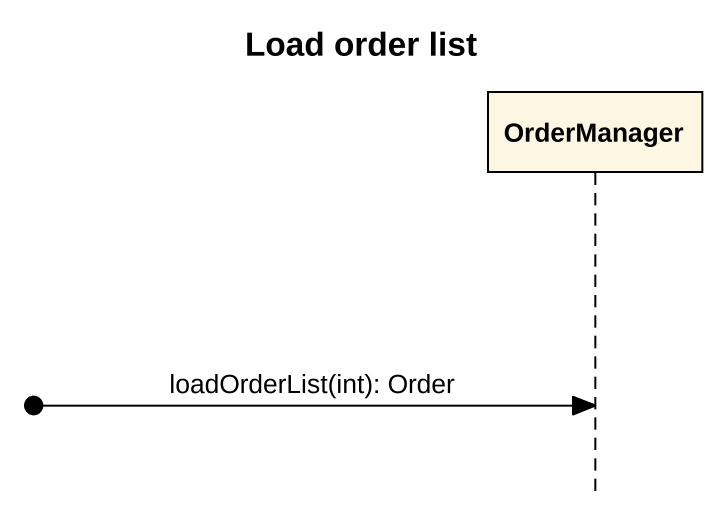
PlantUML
@startuml
title Load order list
hide footbox
participant OrderManager

[o-> OrderManager : loadOrderList(int): Order
@enduml
